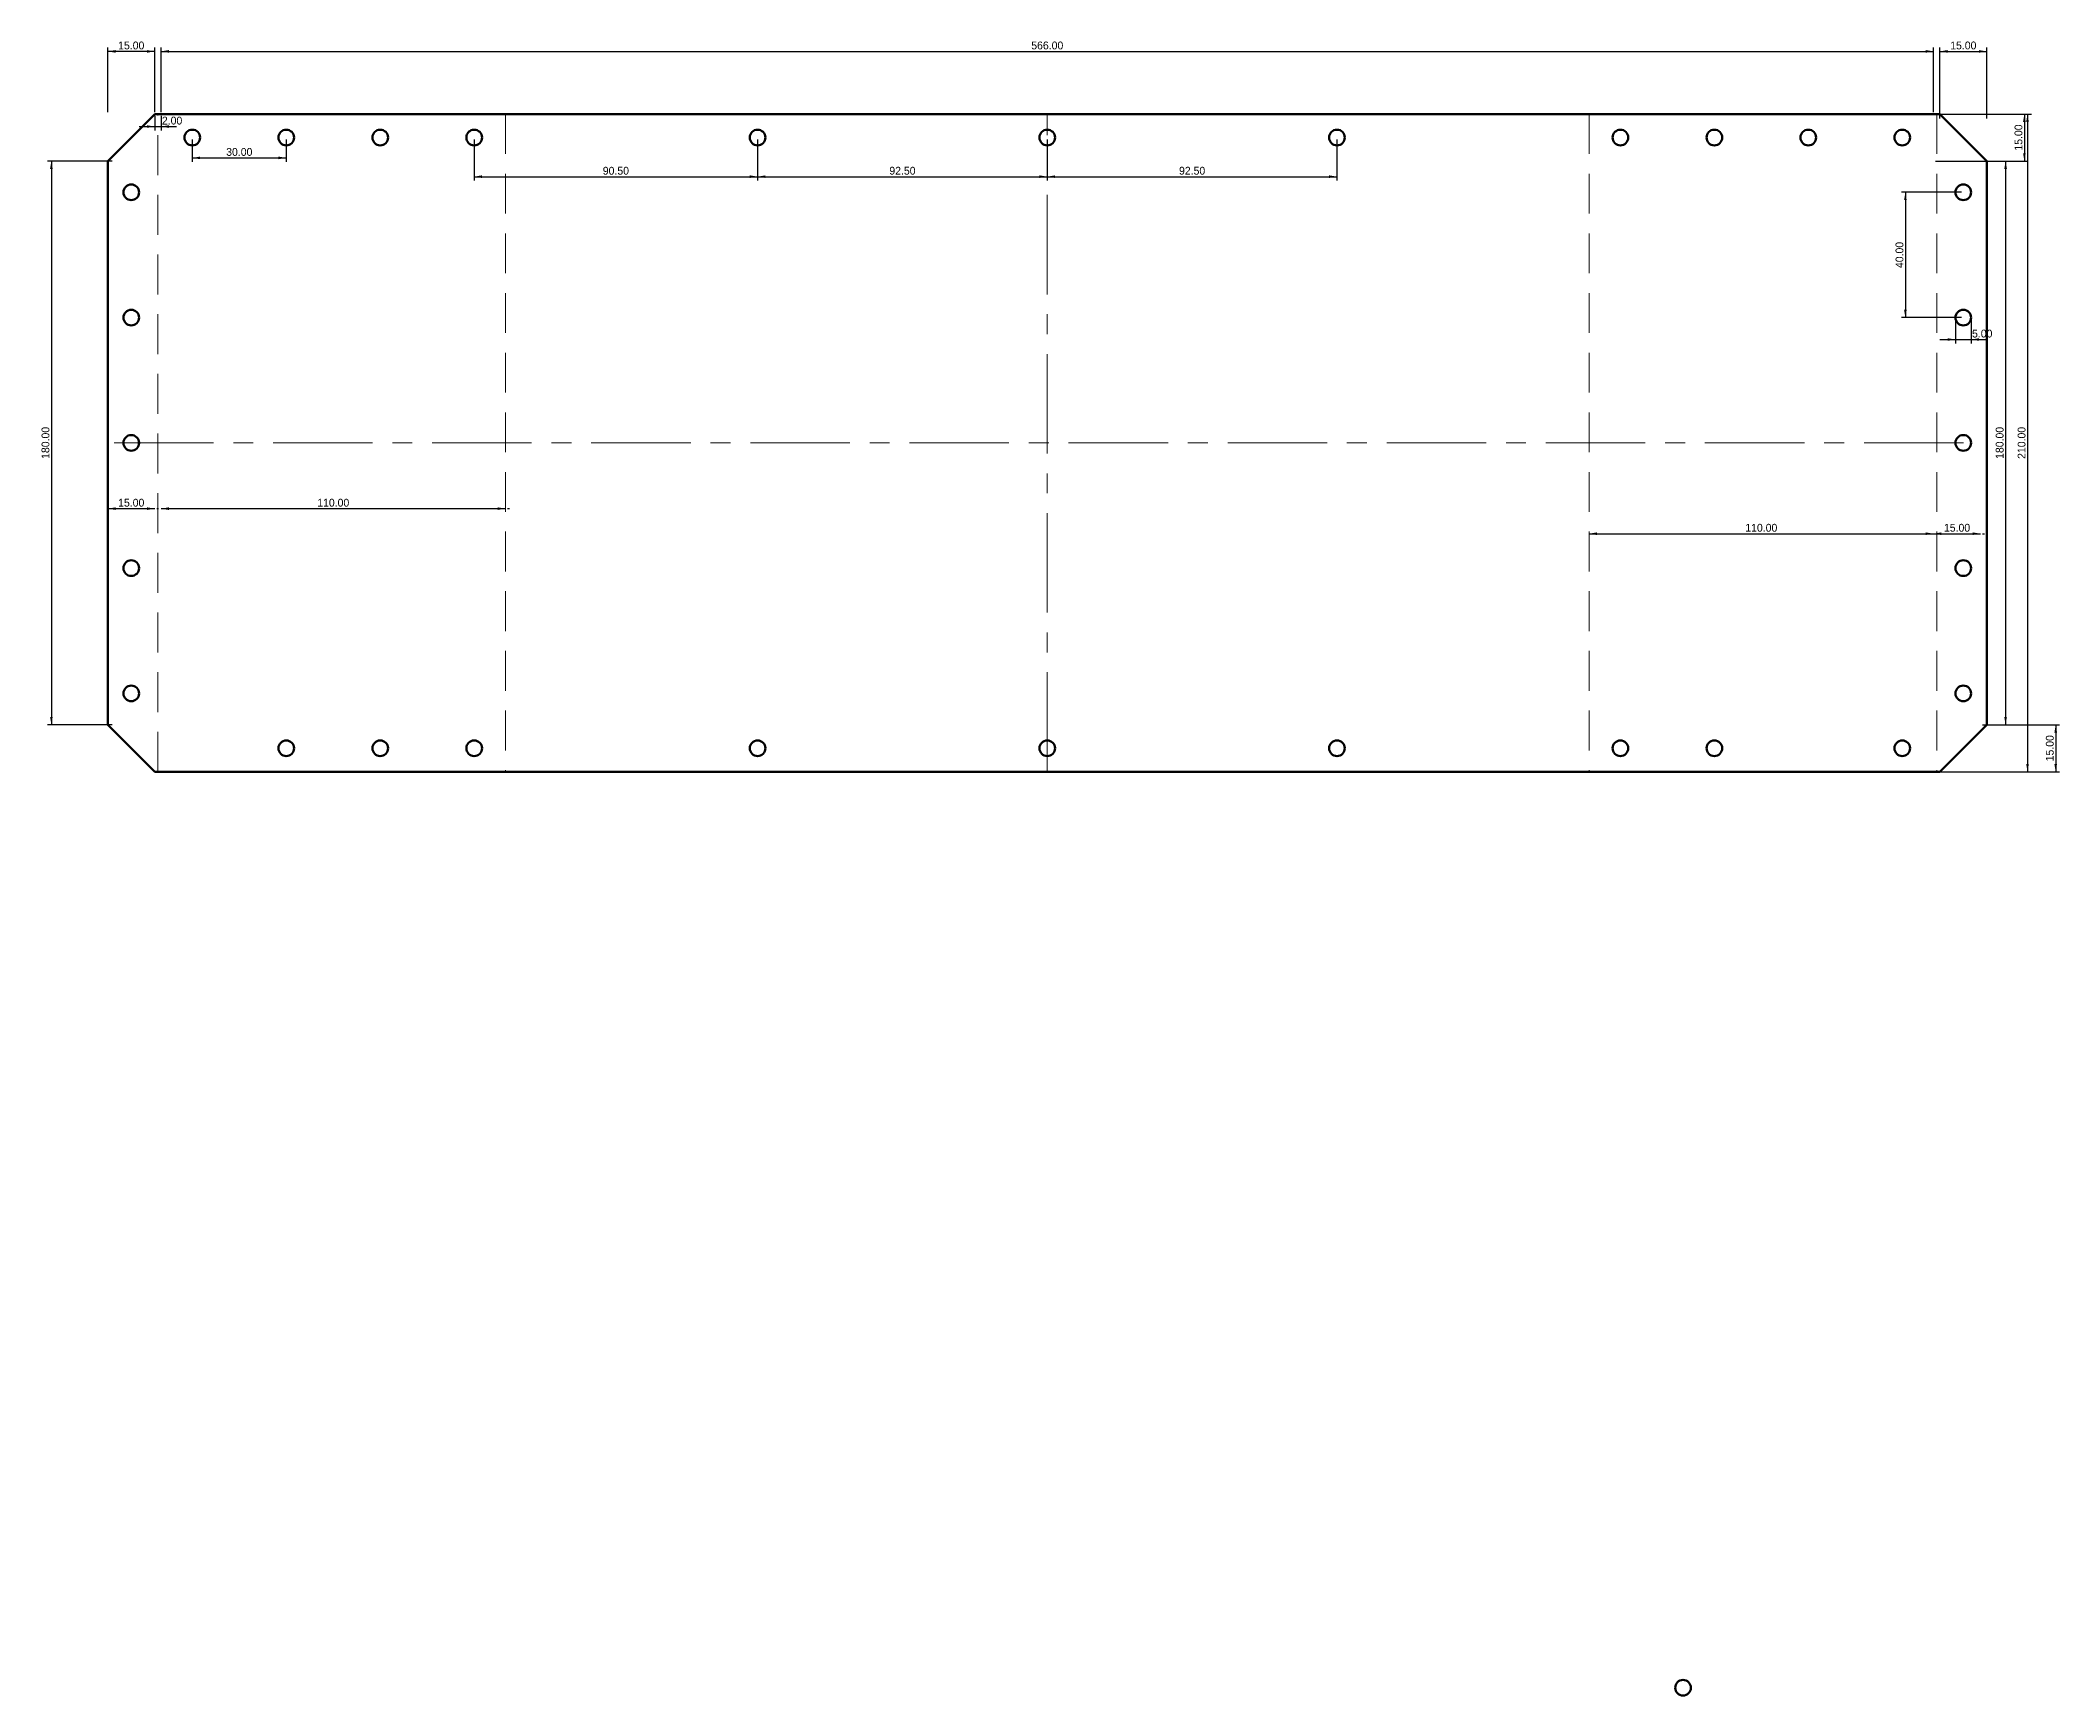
# Model space of a CAD drawing. Header units: millimetres. Extents: x -40 to 735, y -295 to 834.
# Drawn here: x -24 to 621, y -295 to 234 of the extents above; entities that cross this region are included whole.
import ezdxf

# ---------------------------------------------------------------- set-up
doc = ezdxf.new("R2010")
doc.units = ezdxf.units.MM
doc.linetypes.add('CENTER', pattern=[50.8, 31.75, -6.35, 6.35, -6.35])
doc.linetypes.add('DASHED', pattern=[19.05, 12.7, -6.35])
doc.layers.get('0').update_dxf_attribs({"linetype": 'CONTINUOUS', "lineweight": 50})
for name, color, linetype, lineweight in [('fold', 7, 'DASHED', 5), ('measurement', 7, 'CONTINUOUS', 5), ('reference', 7, 'CENTER', 5), ('screw', 7, 'CONTINUOUS', 50)]:
    doc.layers.add(name, color=color, linetype=linetype, lineweight=lineweight)
doc.dimstyles.get("Standard").update_dxf_attribs({"dimtxt": 2.5, "dimasz": 2.5, "dimexe": 1.25, "dimexo": 0.625, "dimtad": 0, "dimtoh": 1, "dimzin": 1, "dimdsep": 46, "dimtxsty": 'Standard', "dimcen": 0.09, "dimazin": 0, "dimtfac": 1, "dimtdec": 4, "dimtofl": 0, "dimtmove": 0, "dimatfit": 3, "dimfxl": 1, "dimtolj": 1, "dimtzin": 0, "dimarcsym": 0})

# ---------------------------------------------------------------- blocks, each defined once
blk = doc.blocks.new('*D1')
at = {"layer": 'reference', "color": 0, "linetype": 'ByBlock', "lineweight": -2}
for p, q in [((-0.62, 195), (-21.25, 195)), ((-20, 195), (-20, 15)), ((-0.62, 15), (-21.25, 15))]:
    blk.add_line(p, q, dxfattribs=at)
for points in [[(-20, 195), (-19.58, 192.5), (-20.42, 192.5)], [(-20, 15), (-20.42, 17.5), (-19.58, 17.5)]]:
    blk.add_solid(points, dxfattribs=at)
at = {"layer": 'reference', "color": 0, "linetype": 'CONTINUOUS', "lineweight": -2, "insert": (-21.88, 105), "char_height": 2.5, "width": 9.1667, "attachment_point": 5, "rotation": 90}
blk.add_mtext('180.00', dxfattribs=at)
blk = doc.blocks.new('*D2')
at = {"layer": 'reference', "color": 0, "linetype": 'ByBlock', "lineweight": -2}
for p, q in [((581.62, 210), (612.25, 210)), ((611, 210), (611, 0)), ((581.62, 0), (612.25, 0))]:
    blk.add_line(p, q, dxfattribs=at)
for points in [[(611, 210), (611.42, 207.5), (610.58, 207.5)], [(611, 0), (610.58, 2.5), (611.42, 2.5)]]:
    blk.add_solid(points, dxfattribs=at)
at = {"layer": 'reference', "color": 0, "linetype": 'CONTINUOUS', "lineweight": -2, "insert": (609.12, 105), "char_height": 2.5, "width": 9.1667, "attachment_point": 5, "rotation": 90}
blk.add_mtext('210.00', dxfattribs=at)
blk = doc.blocks.new('*D3')
at = {"layer": 'measurement', "color": 0, "linetype": 'ByBlock', "lineweight": -2}
for p, q in [((15, 210.62), (15, 231.25)), ((15, 230), (581, 230)), ((581, 210.62), (581, 231.25))]:
    blk.add_line(p, q, dxfattribs=at)
for points in [[(15, 230), (17.5, 230.42), (17.5, 229.58)], [(581, 230), (578.5, 229.58), (578.5, 230.42)]]:
    blk.add_solid(points, dxfattribs=at)
at = {"layer": 'measurement', "color": 0, "linetype": 'CONTINUOUS', "lineweight": -2, "insert": (298, 231.88), "char_height": 2.5, "width": 9.7222, "attachment_point": 5}
blk.add_mtext('566.00', dxfattribs=at)
blk = doc.blocks.new('*D4')
at = {"layer": 'measurement', "color": 0, "linetype": 'ByBlock', "lineweight": -2}
for p, q in [((581.62, 210), (611.25, 210)), ((610, 210), (610, 195)), ((581.62, 195), (611.25, 195))]:
    blk.add_line(p, q, dxfattribs=at)
for points in [[(610, 210), (610.42, 207.5), (609.58, 207.5)], [(610, 195), (609.58, 197.5), (610.42, 197.5)]]:
    blk.add_solid(points, dxfattribs=at)
at = {"layer": 'measurement', "color": 0, "linetype": 'CONTINUOUS', "lineweight": -2, "insert": (608.12, 202.5), "char_height": 2.5, "width": 7.2222, "attachment_point": 5, "rotation": 90}
blk.add_mtext('15.00', dxfattribs=at)
blk = doc.blocks.new('*D5')
at = {"layer": 'measurement', "color": 0, "linetype": 'ByBlock', "lineweight": -2}
for p, q in [((471, 76), (581, 76)), ((471.62, 76), (472.25, 76)), ((581.62, 76), (582.25, 76))]:
    blk.add_line(p, q, dxfattribs=at)
for points in [[(471, 76), (473.5, 76.42), (473.5, 75.58)], [(581, 76), (578.5, 75.58), (578.5, 76.42)]]:
    blk.add_solid(points, dxfattribs=at)
at = {"layer": 'measurement', "color": 0, "linetype": 'CONTINUOUS', "lineweight": -2, "insert": (526, 77.88), "char_height": 2.5, "width": 8.6111, "attachment_point": 5}
blk.add_mtext('110.00', dxfattribs=at)
blk = doc.blocks.new('*D6')
at = {"layer": 'measurement', "color": 0, "linetype": 'ByBlock', "lineweight": -2}
for p, q in [((581, 76), (596, 76)), ((581.62, 76), (582.25, 76)), ((596.62, 76), (597.25, 76))]:
    blk.add_line(p, q, dxfattribs=at)
for points in [[(581, 76), (583.5, 76.42), (583.5, 75.58)], [(596, 76), (593.5, 75.58), (593.5, 76.42)]]:
    blk.add_solid(points, dxfattribs=at)
at = {"layer": 'measurement', "color": 0, "linetype": 'CONTINUOUS', "lineweight": -2, "insert": (588.5, 77.88), "char_height": 2.5, "width": 7.2222, "attachment_point": 5}
blk.add_mtext('15.00', dxfattribs=at)
blk = doc.blocks.new('*D7')
at = {"layer": 'measurement', "color": 0, "linetype": 'ByBlock', "lineweight": -2}
for p, q in [((15, 84), (125, 84)), ((15.62, 84), (16.25, 84)), ((125.62, 84), (126.25, 84))]:
    blk.add_line(p, q, dxfattribs=at)
for points in [[(15, 84), (17.5, 84.42), (17.5, 83.58)], [(125, 84), (122.5, 83.58), (122.5, 84.42)]]:
    blk.add_solid(points, dxfattribs=at)
at = {"layer": 'measurement', "color": 0, "linetype": 'CONTINUOUS', "lineweight": -2, "insert": (70, 85.88), "char_height": 2.5, "width": 8.6111, "attachment_point": 5}
blk.add_mtext('110.00', dxfattribs=at)
blk = doc.blocks.new('*D8')
at = {"layer": 'measurement', "color": 0, "linetype": 'ByBlock', "lineweight": -2}
for p, q in [((25, 201.88), (25, 194.75)), ((55, 201.88), (55, 194.75)), ((25, 196), (55, 196))]:
    blk.add_line(p, q, dxfattribs=at)
for points in [[(25, 196), (27.5, 196.42), (27.5, 195.58)], [(55, 196), (52.5, 195.58), (52.5, 196.42)]]:
    blk.add_solid(points, dxfattribs=at)
at = {"layer": 'measurement', "color": 0, "linetype": 'CONTINUOUS', "lineweight": -2, "insert": (40, 197.88), "char_height": 2.5, "width": 7.7778, "attachment_point": 5}
blk.add_mtext('30.00', dxfattribs=at)
blk = doc.blocks.new('*D9')
at = {"layer": 'measurement', "color": 0, "linetype": 'ByBlock', "lineweight": -2}
for p, q in [((205.5, 201.88), (205.5, 188.75)), ((298, 201.88), (298, 188.75)), ((205.5, 190), (298, 190))]:
    blk.add_line(p, q, dxfattribs=at)
for points in [[(205.5, 190), (208, 190.42), (208, 189.58)], [(298, 190), (295.5, 189.58), (295.5, 190.42)]]:
    blk.add_solid(points, dxfattribs=at)
at = {"layer": 'measurement', "color": 0, "linetype": 'CONTINUOUS', "lineweight": -2, "insert": (251.75, 191.88), "char_height": 2.5, "width": 7.7778, "attachment_point": 5}
blk.add_mtext('92.50', dxfattribs=at)
blk = doc.blocks.new('*D10')
at = {"layer": 'measurement', "color": 0, "linetype": 'ByBlock', "lineweight": -2}
for p, q in [((115, 201.88), (115, 188.75)), ((205.5, 201.88), (205.5, 188.75)), ((115, 190), (205.5, 190))]:
    blk.add_line(p, q, dxfattribs=at)
for points in [[(115, 190), (117.5, 190.42), (117.5, 189.58)], [(205.5, 190), (203, 189.58), (203, 190.42)]]:
    blk.add_solid(points, dxfattribs=at)
at = {"layer": 'measurement', "color": 0, "linetype": 'CONTINUOUS', "lineweight": -2, "insert": (160.25, 191.88), "char_height": 2.5, "width": 7.7778, "attachment_point": 5}
blk.add_mtext('90.50', dxfattribs=at)
blk = doc.blocks.new('*D11')
at = {"layer": 'measurement', "color": 0, "linetype": 'ByBlock', "lineweight": -2}
for p, q in [((298, 201.88), (298, 188.75)), ((390.5, 201.88), (390.5, 188.75)), ((298, 190), (390.5, 190))]:
    blk.add_line(p, q, dxfattribs=at)
for points in [[(298, 190), (300.5, 190.42), (300.5, 189.58)], [(390.5, 190), (388, 189.58), (388, 190.42)]]:
    blk.add_solid(points, dxfattribs=at)
at = {"layer": 'measurement', "color": 0, "linetype": 'CONTINUOUS', "lineweight": -2, "insert": (344.25, 191.88), "char_height": 2.5, "width": 7.7778, "attachment_point": 5}
blk.add_mtext('92.50', dxfattribs=at)
blk = doc.blocks.new('*D12')
at = {"layer": 'measurement', "color": 0, "linetype": 'ByBlock', "lineweight": -2}
for p, q in [((-2, 84), (13, 84)), ((-1.38, 84), (-0.75, 84)), ((13.62, 84), (14.25, 84))]:
    blk.add_line(p, q, dxfattribs=at)
for points in [[(-2, 84), (0.5, 84.42), (0.5, 83.58)], [(13, 84), (10.5, 83.58), (10.5, 84.42)]]:
    blk.add_solid(points, dxfattribs=at)
at = {"layer": 'measurement', "color": 0, "linetype": 'CONTINUOUS', "lineweight": -2, "insert": (5.5, 85.88), "char_height": 2.5, "width": 7.2222, "attachment_point": 5}
blk.add_mtext('15.00', dxfattribs=at)
blk = doc.blocks.new('*D13')
at = {"layer": 'measurement', "color": 0, "linetype": 'ByBlock', "lineweight": -2}
for p, q in [((-2, 210.62), (-2, 231.25)), ((13, 230), (-2, 230)), ((13, 210.62), (13, 231.25))]:
    blk.add_line(p, q, dxfattribs=at)
for points in [[(-2, 230), (0.5, 230.42), (0.5, 229.58)], [(13, 230), (10.5, 229.58), (10.5, 230.42)]]:
    blk.add_solid(points, dxfattribs=at)
at = {"layer": 'measurement', "color": 0, "linetype": 'CONTINUOUS', "lineweight": -2, "insert": (5.5, 231.88), "char_height": 2.5, "width": 7.2222, "attachment_point": 5}
blk.add_mtext('15.00', dxfattribs=at)
blk = doc.blocks.new('*D14')
at = {"layer": 'measurement', "color": 0, "linetype": 'ByBlock', "lineweight": -2}
for p, q in [((13, 209.38), (13, 204.75)), ((15, 209.38), (15, 204.75)), ((8, 206), (20, 206))]:
    blk.add_line(p, q, dxfattribs=at)
for points in [[(13, 206), (10.5, 205.58), (10.5, 206.42)], [(15, 206), (17.5, 206.42), (17.5, 205.58)]]:
    blk.add_solid(points, dxfattribs=at)
at = {"layer": 'measurement', "color": 0, "linetype": 'CONTINUOUS', "lineweight": -2, "insert": (18.54, 207.88), "char_height": 2.5, "width": 5.8333, "attachment_point": 5}
blk.add_mtext('2.00', dxfattribs=at)
blk = doc.blocks.new('*D15')
at = {"layer": 'measurement', "color": 0, "linetype": 'ByBlock', "lineweight": -2}
for p, q in [((588, 144.38), (588, 136.75)), ((593, 144.38), (593, 136.75)), ((583, 138), (598, 138))]:
    blk.add_line(p, q, dxfattribs=at)
for points in [[(588, 138), (585.5, 137.58), (585.5, 138.42)], [(593, 138), (595.5, 138.42), (595.5, 137.58)]]:
    blk.add_solid(points, dxfattribs=at)
at = {"layer": 'measurement', "color": 0, "linetype": 'CONTINUOUS', "lineweight": -2, "insert": (596.54, 139.88), "char_height": 2.5, "width": 5.8333, "attachment_point": 5}
blk.add_mtext('5.00', dxfattribs=at)
blk = doc.blocks.new('*D16')
at = {"layer": 'measurement', "color": 0, "linetype": 'ByBlock', "lineweight": -2}
for p, q in [((589.88, 185), (570.75, 185)), ((572, 185), (572, 145)), ((589.88, 145), (570.75, 145))]:
    blk.add_line(p, q, dxfattribs=at)
for points in [[(572, 185), (572.42, 182.5), (571.58, 182.5)], [(572, 145), (571.58, 147.5), (572.42, 147.5)]]:
    blk.add_solid(points, dxfattribs=at)
at = {"layer": 'measurement', "color": 0, "linetype": 'CONTINUOUS', "lineweight": -2, "insert": (570.12, 165), "char_height": 2.5, "width": 8.0556, "attachment_point": 5, "rotation": 90}
blk.add_mtext('40.00', dxfattribs=at)
blk = doc.blocks.new('*D17')
at = {"layer": 'measurement', "color": 0, "linetype": 'ByBlock', "lineweight": -2}
for p, q in [((583, 208.62), (583, 231.25)), ((583, 230), (598, 230)), ((598, 208.62), (598, 231.25))]:
    blk.add_line(p, q, dxfattribs=at)
for points in [[(583, 230), (585.5, 230.42), (585.5, 229.58)], [(598, 230), (595.5, 229.58), (595.5, 230.42)]]:
    blk.add_solid(points, dxfattribs=at)
at = {"layer": 'measurement', "color": 0, "linetype": 'CONTINUOUS', "lineweight": -2, "insert": (590.5, 231.88), "char_height": 2.5, "width": 7.2222, "attachment_point": 5}
blk.add_mtext('15.00', dxfattribs=at)
blk = doc.blocks.new('*D18')
at = {"layer": 'measurement', "color": 0, "linetype": 'ByBlock', "lineweight": -2}
for p, q in [((596.62, 195), (605.25, 195)), ((604, 195), (604, 15)), ((596.62, 15), (605.25, 15))]:
    blk.add_line(p, q, dxfattribs=at)
for points in [[(604, 195), (604.42, 192.5), (603.58, 192.5)], [(604, 15), (603.58, 17.5), (604.42, 17.5)]]:
    blk.add_solid(points, dxfattribs=at)
at = {"layer": 'measurement', "color": 0, "linetype": 'CONTINUOUS', "lineweight": -2, "insert": (602.12, 105), "char_height": 2.5, "width": 9.1667, "attachment_point": 5, "rotation": 90}
blk.add_mtext('180.00', dxfattribs=at)
blk = doc.blocks.new('*D19')
at = {"layer": 'measurement', "color": 0, "linetype": 'ByBlock', "lineweight": -2}
for p, q in [((596.62, 15), (621.25, 15)), ((620, 15), (620, 0)), ((596.62, 0), (621.25, 0))]:
    blk.add_line(p, q, dxfattribs=at)
for points in [[(620, 15), (620.42, 12.5), (619.58, 12.5)], [(620, 0), (619.58, 2.5), (620.42, 2.5)]]:
    blk.add_solid(points, dxfattribs=at)
at = {"layer": 'measurement', "color": 0, "linetype": 'CONTINUOUS', "lineweight": -2, "insert": (618.12, 7.5), "char_height": 2.5, "width": 7.2222, "attachment_point": 5, "rotation": 90}
blk.add_mtext('15.00', dxfattribs=at)

msp = doc.modelspace()

# ---------------------------------------------------------------- linework, layer by layer
at = {"linetype": 'CONTINUOUS', "lineweight": 50}
for p, q in [((13, 210), (-2, 195)), ((13, 210), (583, 210)), ((583, 210), (598, 195)), ((-2, 195), (-2, 15)), ((598, 195), (598, 15)), ((-2, 15), (13, 0)), ((598, 15), (583, 0)), ((13, 0), (583, 0))]:
    msp.add_line(p, q, dxfattribs=at)
at = {"layer": 'fold', "linetype": 'DASHED', "lineweight": 5}
for p, q in [((14, 0), (14, 210)), ((471, 210), (471, 0)), ((582, 210), (582, 0))]:
    msp.add_line(p, q, dxfattribs=at)
at = {"layer": 'fold'}
msp.add_line((125, 210), (125, 0), dxfattribs=at)
at = {"layer": 'reference'}
msp.add_line((298, 0), (298, 210), dxfattribs=at)
at = {"layer": 'reference', "linetype": 'CENTER', "lineweight": 5}
msp.add_line((0, 105), (596, 105), dxfattribs=at)
at = {"layer": 'screw'}
for centre in [(25, 202.5), (55, 202.5), (85, 202.5), (115, 202.5), (205.5, 202.5), (298, 202.5), (390.5, 202.5), (481, 202.5), (511, 202.5), (541, 202.5), (571, 202.5), (5.5, 185), (590.5, 185), (5.5, 145), (590.5, 145), (5.5, 105), (590.5, 105), (5.5, 65), (590.5, 65), (5.5, 25), (590.5, 25), (55, 7.5), (85, 7.5), (115, 7.5), (205.5, 7.5), (298, 7.5), (390.5, 7.5), (481, 7.5), (511, 7.5), (571, 7.5), (501, -292.5)]:
    msp.add_circle(centre, 2.5, dxfattribs=at)

# ---------------------------------------------------------------- dimensions: what is measured, and where the dimension line sits
at = {"layer": 'measurement'}
for p1, p2, distance, picture, middle in [((13, 210), (-2, 210), -20, '*D13', (5.5, 231.875)), ((15, 210), (581, 210), 20, '*D3', (298, 231.875)), ((583, 208), (598, 208), 22, '*D17', (590.5, 231.875)), ((13, 210), (15, 210), -4, '*D14', (14, 207.875)), ((581, 210), (581, 195), 29, '*D4', (608.125, 202.5)), ((25, 202.5), (55, 202.5), -6.5, '*D8', (40, 197.875)), ((115, 202.5), (205.5, 202.5), -12.5, '*D10', (160.25, 191.875)), ((205.5, 202.5), (298, 202.5), -12.5, '*D9', (251.75, 191.875)), ((298, 202.5), (390.5, 202.5), -12.5, '*D11', (344.25, 191.875)), ((596, 195), (596, 15), 8, '*D18', (602.125, 105)), ((590.5, 185), (590.5, 145), -18.5, '*D16', (570.125, 165)), ((588, 145), (593, 145), -7, '*D15', (590.5, 139.875)), ((-2, 84), (13, 84), 0, '*D12', (5.5, 85.875)), ((15, 84), (125, 84), 0, '*D7', (70, 85.875)), ((471, 76), (581, 76), 0, '*D5', (526, 77.875)), ((581, 76), (596, 76), 0, '*D6', (588.5, 77.875)), ((596, 15), (596, 0), 24, '*D19', (618.125, 7.5))]:
    dim = msp.add_aligned_dim(p1=p1, p2=p2, distance=distance, dimstyle='Standard', dxfattribs=at)
    dim.commit()
    dim.dimension.update_dxf_attribs({"geometry": picture, "text_midpoint": middle})
at = {"layer": 'reference'}
for p1, p2, distance, picture, middle in [((581, 210), (581, 0), 30, '*D2', (609.125, 105)), ((0, 195), (0, 15), -20, '*D1', (-21.875, 105))]:
    dim = msp.add_aligned_dim(p1=p1, p2=p2, distance=distance, dimstyle='Standard', dxfattribs=at)
    dim.commit()
    dim.dimension.update_dxf_attribs({"geometry": picture, "text_midpoint": middle})

doc.saveas('drawing.dxf')
